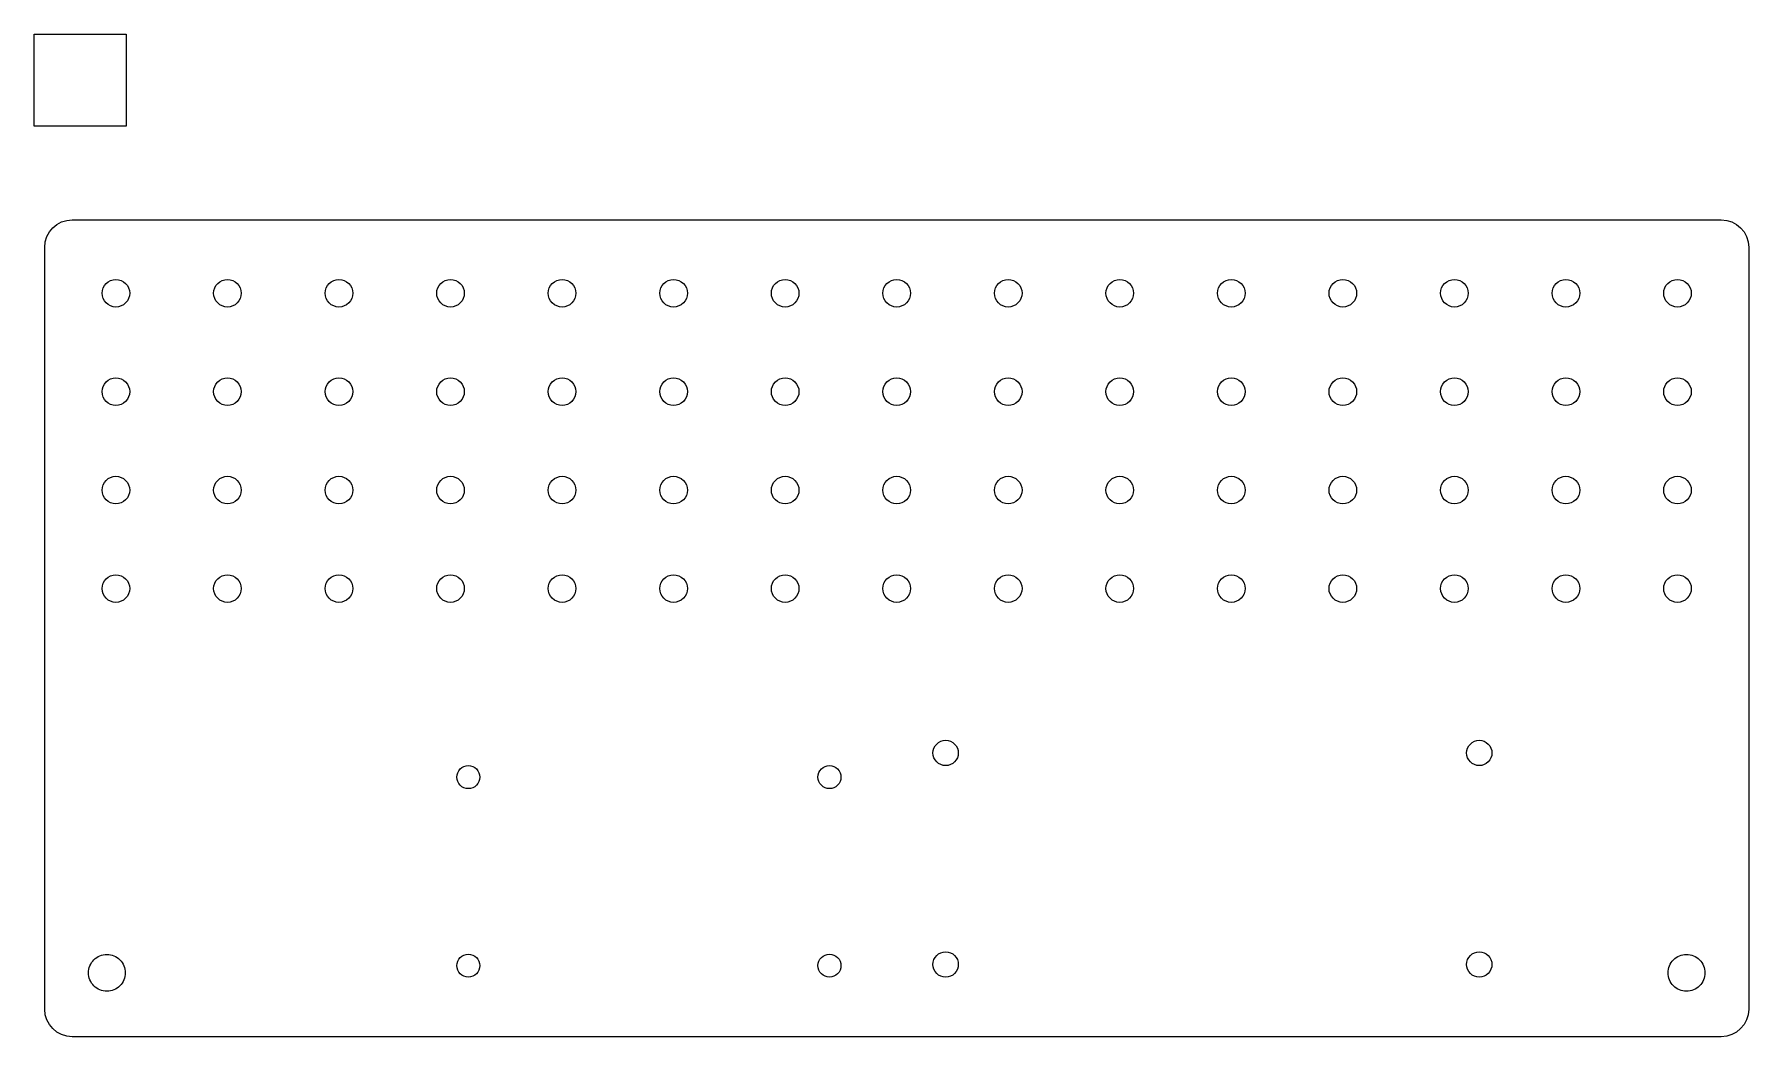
# Model space of a CAD drawing. Extents: x 4.1 to 53.4, y 43 to 71.9.
import ezdxf

# ---------------------------------------------------------------- set-up
doc = ezdxf.new("R2010")
doc.units = 0
doc.layers.add('Layer_1', color=7, linetype='CONTINUOUS')

msp = doc.modelspace()

# ---------------------------------------------------------------- linework, layer by layer
at = {"layer": 'Layer_1', "color": 7}
for points in [[(4.050251, 71.854455), (6.696085, 71.854455), (6.696085, 69.208622), (4.050251, 69.208622)], [(5.142447, 66.516323)], [(6.794123, 64.405162)], [(10.001688, 64.405162)], [(13.209256, 64.405162)], [(16.416822, 64.405162)], [(19.62439, 64.405162)], [(22.831958, 64.405162)], [(26.039524, 64.405162)], [(29.247089, 64.405162)], [(32.454659, 64.405162)], [(35.662222, 64.405162)], [(38.869792, 64.405162)], [(42.077362, 64.405162)], [(45.284922, 64.405162)], [(48.492495, 64.405162)], [(51.700057, 64.405162)], [(6.794123, 61.572703)], [(10.001688, 61.572703)], [(13.209256, 61.572703)], [(16.416822, 61.572703)], [(19.62439, 61.572703)], [(22.831958, 61.572703)], [(26.039524, 61.572703)], [(29.247089, 61.572703)], [(32.454659, 61.572703)], [(35.662222, 61.572703)], [(38.869792, 61.572703)], [(42.077362, 61.572703)], [(45.284922, 61.572703)], [(48.492495, 61.572703)], [(51.700057, 61.572703)], [(6.794123, 58.740239)], [(10.001688, 58.740239)], [(13.209256, 58.740239)], [(16.416822, 58.740239)], [(19.62439, 58.740239)], [(22.831958, 58.740239)], [(26.039524, 58.740239)], [(29.247089, 58.740239)], [(32.454659, 58.740239)], [(35.662222, 58.740239)], [(38.869792, 58.740239)], [(42.077362, 58.740239)], [(45.284922, 58.740239)], [(48.492495, 58.740239)], [(51.700057, 58.740239)], [(6.794123, 55.907781)], [(10.001688, 55.907781)], [(13.209256, 55.907781)], [(16.416822, 55.907781)], [(19.62439, 55.907781)], [(22.831958, 55.907781)], [(26.039524, 55.907781)], [(29.247089, 55.907781)], [(32.454659, 55.907781)], [(35.662222, 55.907781)], [(38.869792, 55.907781)], [(42.077362, 55.907781)], [(45.284922, 55.907781)], [(48.492495, 55.907781)], [(51.700057, 55.907781)], [(30.621978, 51.17837)], [(45.967809, 51.17837)], [(16.863748, 50.483839)], [(27.248541, 50.483839)], [(16.863748, 45.05988)], [(27.248541, 45.05988)], [(30.621978, 45.092953)], [(45.967809, 45.092953)], [(6.66754, 44.85278)], [(52.091225, 44.85278)]]:
    msp.add_lwpolyline(points, close=True, dxfattribs=at)
for points in [[(5.142447, 66.516323), (52.557984, 66.516323)], [(4.348697, 43.808616), (4.348697, 65.722573)], [(53.351734, 65.722573), (53.351734, 43.808616)], [(52.557984, 43.014866), (5.142447, 43.014866)]]:
    msp.add_lwpolyline(points, dxfattribs=at)
for points in [[(4.348697, 65.722573), (4.348697, 66.162311), (4.702709, 66.516323), (5.142447, 66.516323)], [(52.557984, 66.516323), (52.997722, 66.516323), (53.351734, 66.162311), (53.351734, 65.722573)], [(6.000373, 64.405162), (6.000373, 64.51042), (6.042186, 64.611367), (6.116615, 64.685795)], [(6.116615, 64.685795), (6.191043, 64.760224), (6.29199, 64.802037), (6.397248, 64.802037)], [(6.397248, 64.802037), (6.502505, 64.802037), (6.603452, 64.760224), (6.677881, 64.685795)], [(6.677881, 64.685795), (6.752309, 64.611367), (6.794123, 64.51042), (6.794123, 64.405162)], [(9.207938, 64.405162), (9.207938, 64.51042), (9.249751, 64.611367), (9.32418, 64.685795)], [(9.32418, 64.685795), (9.398608, 64.760224), (9.499555, 64.802037), (9.604813, 64.802037)], [(9.604813, 64.802037), (9.710071, 64.802037), (9.811017, 64.760224), (9.885446, 64.685795)], [(9.885446, 64.685795), (9.959874, 64.611367), (10.001688, 64.51042), (10.001688, 64.405162)], [(12.415506, 64.405162), (12.415506, 64.51042), (12.457319, 64.611367), (12.531748, 64.685795)], [(12.531748, 64.685795), (12.606176, 64.760224), (12.707123, 64.802037), (12.812381, 64.802037)], [(12.812381, 64.802037), (12.917639, 64.802037), (13.018585, 64.760224), (13.093014, 64.685795)], [(13.093014, 64.685795), (13.167442, 64.611367), (13.209256, 64.51042), (13.209256, 64.405162)], [(15.623072, 64.405162), (15.623072, 64.51042), (15.664886, 64.611367), (15.739314, 64.685795)], [(15.739314, 64.685795), (15.813743, 64.760224), (15.914689, 64.802037), (16.019947, 64.802037)], [(16.019947, 64.802037), (16.125205, 64.802037), (16.226152, 64.760224), (16.30058, 64.685795)], [(16.30058, 64.685795), (16.375009, 64.611367), (16.416822, 64.51042), (16.416822, 64.405162)], [(18.83064, 64.405162), (18.83064, 64.51042), (18.872453, 64.611367), (18.946882, 64.685795)], [(18.946882, 64.685795), (19.02131, 64.760224), (19.122257, 64.802037), (19.227515, 64.802037)], [(19.227515, 64.802037), (19.332772, 64.802037), (19.433719, 64.760224), (19.508148, 64.685795)], [(19.508148, 64.685795), (19.582576, 64.611367), (19.62439, 64.51042), (19.62439, 64.405162)], [(22.038208, 64.405162), (22.038208, 64.51042), (22.080021, 64.611367), (22.15445, 64.685795)], [(22.15445, 64.685795), (22.228878, 64.760224), (22.329825, 64.802037), (22.435083, 64.802037)], [(22.435083, 64.802037), (22.540341, 64.802037), (22.641287, 64.760224), (22.715716, 64.685795)], [(22.715716, 64.685795), (22.790144, 64.611367), (22.831958, 64.51042), (22.831958, 64.405162)], [(25.245774, 64.405162), (25.245774, 64.51042), (25.287588, 64.611367), (25.362016, 64.685795)], [(25.362016, 64.685795), (25.436445, 64.760224), (25.537391, 64.802037), (25.642649, 64.802037)], [(25.642649, 64.802037), (25.747907, 64.802037), (25.848854, 64.760224), (25.923282, 64.685795)], [(25.923282, 64.685795), (25.997711, 64.611367), (26.039524, 64.51042), (26.039524, 64.405162)], [(28.453339, 64.405162), (28.453339, 64.51042), (28.495153, 64.611367), (28.569581, 64.685795)], [(28.569581, 64.685795), (28.64401, 64.760224), (28.744956, 64.802037), (28.850214, 64.802037)], [(28.850214, 64.802037), (28.955472, 64.802037), (29.056419, 64.760224), (29.130847, 64.685795)], [(29.130847, 64.685795), (29.205276, 64.611367), (29.247089, 64.51042), (29.247089, 64.405162)], [(31.660909, 64.405162), (31.660909, 64.51042), (31.702723, 64.611367), (31.777151, 64.685795)], [(31.777151, 64.685795), (31.85158, 64.760224), (31.952527, 64.802037), (32.057785, 64.802037)], [(32.057785, 64.802037), (32.163042, 64.802037), (32.263989, 64.760224), (32.338418, 64.685795)], [(32.338418, 64.685795), (32.412846, 64.611367), (32.454659, 64.51042), (32.454659, 64.405162)], [(34.868472, 64.405162), (34.868472, 64.51042), (34.910285, 64.611367), (34.984714, 64.685795)], [(34.984714, 64.685795), (35.059142, 64.760224), (35.160089, 64.802037), (35.265347, 64.802037)], [(35.265347, 64.802037), (35.370605, 64.802037), (35.471551, 64.760224), (35.54598, 64.685795)], [(35.54598, 64.685795), (35.620408, 64.611367), (35.662222, 64.51042), (35.662222, 64.405162)], [(38.076042, 64.405162), (38.076042, 64.51042), (38.117855, 64.611367), (38.192284, 64.685795)], [(38.192284, 64.685795), (38.266712, 64.760224), (38.367659, 64.802037), (38.472917, 64.802037)], [(38.472917, 64.802037), (38.578175, 64.802037), (38.679121, 64.760224), (38.75355, 64.685795)], [(38.75355, 64.685795), (38.827978, 64.611367), (38.869792, 64.51042), (38.869792, 64.405162)], [(41.283612, 64.405162), (41.283612, 64.51042), (41.325426, 64.611367), (41.399854, 64.685795)], [(41.399854, 64.685795), (41.474283, 64.760224), (41.575229, 64.802037), (41.680487, 64.802037)], [(41.680487, 64.802037), (41.785745, 64.802037), (41.886692, 64.760224), (41.96112, 64.685795)], [(41.96112, 64.685795), (42.035549, 64.611367), (42.077362, 64.51042), (42.077362, 64.405162)], [(44.491172, 64.405162), (44.491172, 64.51042), (44.532985, 64.611367), (44.607414, 64.685795)], [(44.607414, 64.685795), (44.681842, 64.760224), (44.782789, 64.802037), (44.888047, 64.802037)], [(44.888047, 64.802037), (44.993305, 64.802037), (45.094251, 64.760224), (45.16868, 64.685795)], [(45.16868, 64.685795), (45.243108, 64.611367), (45.284922, 64.51042), (45.284922, 64.405162)], [(47.698745, 64.405162), (47.698745, 64.51042), (47.740558, 64.611367), (47.814987, 64.685795)], [(47.814987, 64.685795), (47.889415, 64.760224), (47.990362, 64.802037), (48.09562, 64.802037)], [(48.09562, 64.802037), (48.200877, 64.802037), (48.301824, 64.760224), (48.376253, 64.685795)], [(48.376253, 64.685795), (48.450681, 64.611367), (48.492495, 64.51042), (48.492495, 64.405162)], [(50.906307, 64.405162), (50.906307, 64.51042), (50.94812, 64.611367), (51.022549, 64.685795)], [(51.022549, 64.685795), (51.096977, 64.760224), (51.197924, 64.802037), (51.303182, 64.802037)], [(51.303182, 64.802037), (51.40844, 64.802037), (51.509386, 64.760224), (51.583815, 64.685795)], [(51.583815, 64.685795), (51.658243, 64.611367), (51.700057, 64.51042), (51.700057, 64.405162)], [(6.397248, 64.008287), (6.17806, 64.008287), (6.000373, 64.185974), (6.000373, 64.405162)], [(6.677881, 64.124529), (6.603452, 64.050101), (6.502505, 64.008287), (6.397248, 64.008287)], [(6.794123, 64.405162), (6.794123, 64.299904), (6.752309, 64.198958), (6.677881, 64.124529)], [(9.32418, 64.124529), (9.249751, 64.198958), (9.207938, 64.299904), (9.207938, 64.405162)], [(9.604813, 64.008287), (9.499555, 64.008287), (9.398608, 64.050101), (9.32418, 64.124529)], [(9.885446, 64.124529), (9.811017, 64.050101), (9.710071, 64.008287), (9.604813, 64.008287)], [(10.001688, 64.405162), (10.001688, 64.299904), (9.959874, 64.198958), (9.885446, 64.124529)], [(12.531748, 64.124529), (12.457319, 64.198958), (12.415506, 64.299904), (12.415506, 64.405162)], [(12.812381, 64.008287), (12.707123, 64.008287), (12.606176, 64.050101), (12.531748, 64.124529)], [(13.093014, 64.124529), (13.018585, 64.050101), (12.917639, 64.008287), (12.812381, 64.008287)], [(13.209256, 64.405162), (13.209256, 64.299904), (13.167442, 64.198958), (13.093014, 64.124529)], [(15.739314, 64.124529), (15.664886, 64.198958), (15.623072, 64.299904), (15.623072, 64.405162)], [(16.019947, 64.008287), (15.914689, 64.008287), (15.813743, 64.050101), (15.739314, 64.124529)], [(16.30058, 64.124529), (16.226152, 64.050101), (16.125205, 64.008287), (16.019947, 64.008287)], [(16.416822, 64.405162), (16.416822, 64.299904), (16.375009, 64.198958), (16.30058, 64.124529)], [(18.946882, 64.124529), (18.872453, 64.198958), (18.83064, 64.299904), (18.83064, 64.405162)], [(19.227515, 64.008287), (19.122257, 64.008287), (19.02131, 64.050101), (18.946882, 64.124529)], [(19.508148, 64.124529), (19.433719, 64.050101), (19.332772, 64.008287), (19.227515, 64.008287)], [(19.62439, 64.405162), (19.62439, 64.299904), (19.582576, 64.198958), (19.508148, 64.124529)], [(22.15445, 64.124529), (22.080021, 64.198958), (22.038208, 64.299904), (22.038208, 64.405162)], [(22.435083, 64.008287), (22.329825, 64.008287), (22.228878, 64.050101), (22.15445, 64.124529)], [(22.715716, 64.124529), (22.641287, 64.050101), (22.540341, 64.008287), (22.435083, 64.008287)], [(22.831958, 64.405162), (22.831958, 64.299904), (22.790144, 64.198958), (22.715716, 64.124529)], [(25.362016, 64.124529), (25.287588, 64.198958), (25.245774, 64.299904), (25.245774, 64.405162)], [(25.642649, 64.008287), (25.537391, 64.008287), (25.436445, 64.050101), (25.362016, 64.124529)], [(25.923282, 64.124529), (25.848854, 64.050101), (25.747907, 64.008287), (25.642649, 64.008287)], [(26.039524, 64.405162), (26.039524, 64.299904), (25.997711, 64.198958), (25.923282, 64.124529)], [(28.569581, 64.124529), (28.495153, 64.198958), (28.453339, 64.299904), (28.453339, 64.405162)], [(28.850214, 64.008287), (28.744956, 64.008287), (28.64401, 64.050101), (28.569581, 64.124529)], [(29.130847, 64.124529), (29.056419, 64.050101), (28.955472, 64.008287), (28.850214, 64.008287)], [(29.247089, 64.405162), (29.247089, 64.299904), (29.205276, 64.198958), (29.130847, 64.124529)], [(31.777151, 64.124529), (31.702723, 64.198958), (31.660909, 64.299904), (31.660909, 64.405162)], [(32.057785, 64.008287), (31.952527, 64.008287), (31.85158, 64.050101), (31.777151, 64.124529)], [(32.338418, 64.124529), (32.263989, 64.050101), (32.163042, 64.008287), (32.057785, 64.008287)], [(32.454659, 64.405162), (32.454659, 64.299904), (32.412846, 64.198958), (32.338418, 64.124529)], [(35.265347, 64.008287), (35.046159, 64.008287), (34.868472, 64.185974), (34.868472, 64.405162)], [(35.54598, 64.124529), (35.471551, 64.050101), (35.370605, 64.008287), (35.265347, 64.008287)], [(35.662222, 64.405162), (35.662222, 64.299904), (35.620408, 64.198958), (35.54598, 64.124529)], [(38.192284, 64.124529), (38.117855, 64.198958), (38.076042, 64.299904), (38.076042, 64.405162)], [(38.472917, 64.008287), (38.367659, 64.008287), (38.266712, 64.050101), (38.192284, 64.124529)], [(38.75355, 64.124529), (38.679121, 64.050101), (38.578175, 64.008287), (38.472917, 64.008287)], [(38.869792, 64.405162), (38.869792, 64.299904), (38.827978, 64.198958), (38.75355, 64.124529)], [(41.680487, 64.008287), (41.461299, 64.008287), (41.283612, 64.185974), (41.283612, 64.405162)], [(41.96112, 64.124529), (41.886692, 64.050101), (41.785745, 64.008287), (41.680487, 64.008287)], [(42.077362, 64.405162), (42.077362, 64.299904), (42.035549, 64.198958), (41.96112, 64.124529)], [(44.888047, 64.008287), (44.668859, 64.008287), (44.491172, 64.185974), (44.491172, 64.405162)], [(45.16868, 64.124529), (45.094251, 64.050101), (44.993305, 64.008287), (44.888047, 64.008287)], [(45.284922, 64.405162), (45.284922, 64.299904), (45.243108, 64.198958), (45.16868, 64.124529)], [(47.814987, 64.124529), (47.740558, 64.198958), (47.698745, 64.299904), (47.698745, 64.405162)], [(48.09562, 64.008287), (47.990362, 64.008287), (47.889415, 64.050101), (47.814987, 64.124529)], [(48.376253, 64.124529), (48.301824, 64.050101), (48.200877, 64.008287), (48.09562, 64.008287)], [(48.492495, 64.405162), (48.492495, 64.299904), (48.450681, 64.198958), (48.376253, 64.124529)], [(51.022549, 64.124529), (50.94812, 64.198958), (50.906307, 64.299904), (50.906307, 64.405162)], [(51.303182, 64.008287), (51.197924, 64.008287), (51.096977, 64.050101), (51.022549, 64.124529)], [(51.583815, 64.124529), (51.509386, 64.050101), (51.40844, 64.008287), (51.303182, 64.008287)], [(51.700057, 64.405162), (51.700057, 64.299904), (51.658243, 64.198958), (51.583815, 64.124529)], [(6.000373, 61.572703), (6.000373, 61.677961), (6.042186, 61.778908), (6.116615, 61.853336)], [(6.116615, 61.853336), (6.191043, 61.927765), (6.29199, 61.969578), (6.397248, 61.969578)], [(6.397248, 61.969578), (6.502505, 61.969578), (6.603452, 61.927765), (6.677881, 61.853336)], [(6.677881, 61.853336), (6.752309, 61.778908), (6.794123, 61.677961), (6.794123, 61.572703)], [(9.207938, 61.572703), (9.207938, 61.677961), (9.249751, 61.778908), (9.32418, 61.853336)], [(9.32418, 61.853336), (9.398608, 61.927765), (9.499555, 61.969578), (9.604813, 61.969578)], [(9.604813, 61.969578), (9.710071, 61.969578), (9.811017, 61.927765), (9.885446, 61.853336)], [(9.885446, 61.853336), (9.959874, 61.778908), (10.001688, 61.677961), (10.001688, 61.572703)], [(12.415506, 61.572703), (12.415506, 61.677961), (12.457319, 61.778908), (12.531748, 61.853336)], [(12.531748, 61.853336), (12.606176, 61.927765), (12.707123, 61.969578), (12.812381, 61.969578)], [(12.812381, 61.969578), (12.917639, 61.969578), (13.018585, 61.927765), (13.093014, 61.853336)], [(13.093014, 61.853336), (13.167442, 61.778908), (13.209256, 61.677961), (13.209256, 61.572703)], [(15.623072, 61.572703), (15.623072, 61.677961), (15.664886, 61.778908), (15.739314, 61.853336)], [(15.739314, 61.853336), (15.813743, 61.927765), (15.914689, 61.969578), (16.019947, 61.969578)], [(16.019947, 61.969578), (16.125205, 61.969578), (16.226152, 61.927765), (16.30058, 61.853336)], [(16.30058, 61.853336), (16.375009, 61.778908), (16.416822, 61.677961), (16.416822, 61.572703)], [(18.83064, 61.572703), (18.83064, 61.677961), (18.872453, 61.778908), (18.946882, 61.853336)], [(18.946882, 61.853336), (19.02131, 61.927765), (19.122257, 61.969578), (19.227515, 61.969578)], [(19.227515, 61.969578), (19.332772, 61.969578), (19.433719, 61.927765), (19.508148, 61.853336)], [(19.508148, 61.853336), (19.582576, 61.778908), (19.62439, 61.677961), (19.62439, 61.572703)], [(22.038208, 61.572703), (22.038208, 61.677961), (22.080021, 61.778908), (22.15445, 61.853336)], [(22.15445, 61.853336), (22.228878, 61.927765), (22.329825, 61.969578), (22.435083, 61.969578)], [(22.435083, 61.969578), (22.540341, 61.969578), (22.641287, 61.927765), (22.715716, 61.853336)], [(22.715716, 61.853336), (22.790144, 61.778908), (22.831958, 61.677961), (22.831958, 61.572703)], [(25.245774, 61.572703), (25.245774, 61.677961), (25.287588, 61.778908), (25.362016, 61.853336)], [(25.362016, 61.853336), (25.436445, 61.927765), (25.537391, 61.969578), (25.642649, 61.969578)], [(25.642649, 61.969578), (25.747907, 61.969578), (25.848854, 61.927765), (25.923282, 61.853336)], [(25.923282, 61.853336), (25.997711, 61.778908), (26.039524, 61.677961), (26.039524, 61.572703)], [(28.453339, 61.572703), (28.453339, 61.677961), (28.495153, 61.778908), (28.569581, 61.853336)], [(28.569581, 61.853336), (28.64401, 61.927765), (28.744956, 61.969578), (28.850214, 61.969578)], [(28.850214, 61.969578), (28.955472, 61.969578), (29.056419, 61.927765), (29.130847, 61.853336)], [(29.130847, 61.853336), (29.205276, 61.778908), (29.247089, 61.677961), (29.247089, 61.572703)], [(31.660909, 61.572703), (31.660909, 61.677961), (31.702723, 61.778908), (31.777151, 61.853336)], [(31.777151, 61.853336), (31.85158, 61.927765), (31.952527, 61.969578), (32.057785, 61.969578)], [(32.057785, 61.969578), (32.163042, 61.969578), (32.263989, 61.927765), (32.338418, 61.853336)], [(32.338418, 61.853336), (32.412846, 61.778908), (32.454659, 61.677961), (32.454659, 61.572703)], [(34.868472, 61.572703), (34.868472, 61.677961), (34.910285, 61.778908), (34.984714, 61.853336)], [(34.984714, 61.853336), (35.059142, 61.927765), (35.160089, 61.969578), (35.265347, 61.969578)], [(35.265347, 61.969578), (35.370605, 61.969578), (35.471551, 61.927765), (35.54598, 61.853336)], [(35.54598, 61.853336), (35.620408, 61.778908), (35.662222, 61.677961), (35.662222, 61.572703)], [(38.076042, 61.572703), (38.076042, 61.677961), (38.117855, 61.778908), (38.192284, 61.853336)], [(38.192284, 61.853336), (38.266712, 61.927765), (38.367659, 61.969578), (38.472917, 61.969578)], [(38.472917, 61.969578), (38.578175, 61.969578), (38.679121, 61.927765), (38.75355, 61.853336)], [(38.75355, 61.853336), (38.827978, 61.778908), (38.869792, 61.677961), (38.869792, 61.572703)], [(41.283612, 61.572703), (41.283612, 61.677961), (41.325426, 61.778908), (41.399854, 61.853336)], [(41.399854, 61.853336), (41.474283, 61.927765), (41.575229, 61.969578), (41.680487, 61.969578)], [(41.680487, 61.969578), (41.785745, 61.969578), (41.886692, 61.927765), (41.96112, 61.853336)], [(41.96112, 61.853336), (42.035549, 61.778908), (42.077362, 61.677961), (42.077362, 61.572703)], [(44.491172, 61.572703), (44.491172, 61.677961), (44.532985, 61.778908), (44.607414, 61.853336)], [(44.607414, 61.853336), (44.681842, 61.927765), (44.782789, 61.969578), (44.888047, 61.969578)], [(44.888047, 61.969578), (44.993305, 61.969578), (45.094251, 61.927765), (45.16868, 61.853336)], [(45.16868, 61.853336), (45.243108, 61.778908), (45.284922, 61.677961), (45.284922, 61.572703)], [(47.698745, 61.572703), (47.698745, 61.677961), (47.740558, 61.778908), (47.814987, 61.853336)], [(47.814987, 61.853336), (47.889415, 61.927765), (47.990362, 61.969578), (48.09562, 61.969578)], [(48.09562, 61.969578), (48.200877, 61.969578), (48.301824, 61.927765), (48.376253, 61.853336)], [(48.376253, 61.853336), (48.450681, 61.778908), (48.492495, 61.677961), (48.492495, 61.572703)], [(50.906307, 61.572703), (50.906307, 61.677961), (50.94812, 61.778908), (51.022549, 61.853336)], [(51.022549, 61.853336), (51.096977, 61.927765), (51.197924, 61.969578), (51.303182, 61.969578)], [(51.303182, 61.969578), (51.40844, 61.969578), (51.509386, 61.927765), (51.583815, 61.853336)], [(51.583815, 61.853336), (51.658243, 61.778908), (51.700057, 61.677961), (51.700057, 61.572703)], [(6.397248, 61.175828), (6.17806, 61.175828), (6.000373, 61.353515), (6.000373, 61.572703)], [(6.677881, 61.29207), (6.603452, 61.217642), (6.502505, 61.175828), (6.397248, 61.175828)], [(6.794123, 61.572703), (6.794123, 61.467446), (6.752309, 61.366499), (6.677881, 61.29207)], [(9.32418, 61.29207), (9.249751, 61.366499), (9.207938, 61.467446), (9.207938, 61.572703)], [(9.604813, 61.175828), (9.499555, 61.175828), (9.398608, 61.217642), (9.32418, 61.29207)], [(9.885446, 61.29207), (9.811017, 61.217642), (9.710071, 61.175828), (9.604813, 61.175828)], [(10.001688, 61.572703), (10.001688, 61.467446), (9.959874, 61.366499), (9.885446, 61.29207)], [(12.531748, 61.29207), (12.457319, 61.366499), (12.415506, 61.467446), (12.415506, 61.572703)], [(12.812381, 61.175828), (12.707123, 61.175828), (12.606176, 61.217642), (12.531748, 61.29207)], [(13.093014, 61.29207), (13.018585, 61.217642), (12.917639, 61.175828), (12.812381, 61.175828)], [(13.209256, 61.572703), (13.209256, 61.467446), (13.167442, 61.366499), (13.093014, 61.29207)], [(15.739314, 61.29207), (15.664886, 61.366499), (15.623072, 61.467446), (15.623072, 61.572703)], [(16.019947, 61.175828), (15.914689, 61.175828), (15.813743, 61.217642), (15.739314, 61.29207)], [(16.30058, 61.29207), (16.226152, 61.217642), (16.125205, 61.175828), (16.019947, 61.175828)], [(16.416822, 61.572703), (16.416822, 61.467446), (16.375009, 61.366499), (16.30058, 61.29207)], [(18.946882, 61.29207), (18.872453, 61.366499), (18.83064, 61.467446), (18.83064, 61.572703)], [(19.227515, 61.175828), (19.122257, 61.175828), (19.02131, 61.217642), (18.946882, 61.29207)], [(19.508148, 61.29207), (19.433719, 61.217642), (19.332772, 61.175828), (19.227515, 61.175828)], [(19.62439, 61.572703), (19.62439, 61.467446), (19.582576, 61.366499), (19.508148, 61.29207)], [(22.15445, 61.29207), (22.080021, 61.366499), (22.038208, 61.467446), (22.038208, 61.572703)], [(22.435083, 61.175828), (22.329825, 61.175828), (22.228878, 61.217642), (22.15445, 61.29207)], [(22.715716, 61.29207), (22.641287, 61.217642), (22.540341, 61.175828), (22.435083, 61.175828)], [(22.831958, 61.572703), (22.831958, 61.467446), (22.790144, 61.366499), (22.715716, 61.29207)], [(25.362016, 61.29207), (25.287588, 61.366499), (25.245774, 61.467446), (25.245774, 61.572703)], [(25.642649, 61.175828), (25.537391, 61.175828), (25.436445, 61.217642), (25.362016, 61.29207)], [(25.923282, 61.29207), (25.848854, 61.217642), (25.747907, 61.175828), (25.642649, 61.175828)], [(26.039524, 61.572703), (26.039524, 61.467446), (25.997711, 61.366499), (25.923282, 61.29207)], [(28.569581, 61.29207), (28.495153, 61.366499), (28.453339, 61.467446), (28.453339, 61.572703)], [(28.850214, 61.175828), (28.744956, 61.175828), (28.64401, 61.217642), (28.569581, 61.29207)], [(29.130847, 61.29207), (29.056419, 61.217642), (28.955472, 61.175828), (28.850214, 61.175828)], [(29.247089, 61.572703), (29.247089, 61.467446), (29.205276, 61.366499), (29.130847, 61.29207)], [(31.777151, 61.29207), (31.702723, 61.366499), (31.660909, 61.467446), (31.660909, 61.572703)], [(32.057785, 61.175828), (31.952527, 61.175828), (31.85158, 61.217642), (31.777151, 61.29207)], [(32.338418, 61.29207), (32.263989, 61.217642), (32.163042, 61.175828), (32.057785, 61.175828)], [(32.454659, 61.572703), (32.454659, 61.467446), (32.412846, 61.366499), (32.338418, 61.29207)], [(35.265347, 61.175828), (35.046159, 61.175828), (34.868472, 61.353515), (34.868472, 61.572703)], [(35.54598, 61.29207), (35.471551, 61.217642), (35.370605, 61.175828), (35.265347, 61.175828)], [(35.662222, 61.572703), (35.662222, 61.467446), (35.620408, 61.366499), (35.54598, 61.29207)], [(38.192284, 61.29207), (38.117855, 61.366499), (38.076042, 61.467446), (38.076042, 61.572703)], [(38.472917, 61.175828), (38.367659, 61.175828), (38.266712, 61.217642), (38.192284, 61.29207)], [(38.75355, 61.29207), (38.679121, 61.217642), (38.578175, 61.175828), (38.472917, 61.175828)], [(38.869792, 61.572703), (38.869792, 61.467446), (38.827978, 61.366499), (38.75355, 61.29207)], [(41.680487, 61.175828), (41.461299, 61.175828), (41.283612, 61.353515), (41.283612, 61.572703)], [(41.96112, 61.29207), (41.886692, 61.217642), (41.785745, 61.175828), (41.680487, 61.175828)], [(42.077362, 61.572703), (42.077362, 61.467446), (42.035549, 61.366499), (41.96112, 61.29207)], [(44.888047, 61.175828), (44.668859, 61.175828), (44.491172, 61.353515), (44.491172, 61.572703)], [(45.16868, 61.29207), (45.094251, 61.217642), (44.993305, 61.175828), (44.888047, 61.175828)], [(45.284922, 61.572703), (45.284922, 61.467446), (45.243108, 61.366499), (45.16868, 61.29207)], [(47.814987, 61.29207), (47.740558, 61.366499), (47.698745, 61.467446), (47.698745, 61.572703)], [(48.09562, 61.175828), (47.990362, 61.175828), (47.889415, 61.217642), (47.814987, 61.29207)], [(48.376253, 61.29207), (48.301824, 61.217642), (48.200877, 61.175828), (48.09562, 61.175828)], [(48.492495, 61.572703), (48.492495, 61.467446), (48.450681, 61.366499), (48.376253, 61.29207)], [(51.022549, 61.29207), (50.94812, 61.366499), (50.906307, 61.467446), (50.906307, 61.572703)], [(51.303182, 61.175828), (51.197924, 61.175828), (51.096977, 61.217642), (51.022549, 61.29207)], [(51.583815, 61.29207), (51.509386, 61.217642), (51.40844, 61.175828), (51.303182, 61.175828)], [(51.700057, 61.572703), (51.700057, 61.467446), (51.658243, 61.366499), (51.583815, 61.29207)], [(6.000373, 58.740239), (6.000373, 58.845497), (6.042186, 58.946444), (6.116615, 59.020872)], [(6.397248, 58.343364), (6.17806, 58.343364), (6.000373, 58.521051), (6.000373, 58.740239)], [(6.116615, 59.020872), (6.191043, 59.095301), (6.29199, 59.137114), (6.397248, 59.137114)], [(6.397248, 59.137114), (6.502505, 59.137114), (6.603452, 59.095301), (6.677881, 59.020872)], [(6.677881, 59.020872), (6.752309, 58.946444), (6.794123, 58.845497), (6.794123, 58.740239)], [(6.794123, 58.740239), (6.794123, 58.634981), (6.752309, 58.534035), (6.677881, 58.459606)], [(9.207938, 58.740239), (9.207938, 58.845497), (9.249751, 58.946444), (9.32418, 59.020872)], [(9.32418, 58.459606), (9.249751, 58.534035), (9.207938, 58.634981), (9.207938, 58.740239)], [(9.32418, 59.020872), (9.398608, 59.095301), (9.499555, 59.137114), (9.604813, 59.137114)], [(9.604813, 59.137114), (9.710071, 59.137114), (9.811017, 59.095301), (9.885446, 59.020872)], [(9.885446, 59.020872), (9.959874, 58.946444), (10.001688, 58.845497), (10.001688, 58.740239)], [(10.001688, 58.740239), (10.001688, 58.634981), (9.959874, 58.534035), (9.885446, 58.459606)], [(12.415506, 58.740239), (12.415506, 58.845497), (12.457319, 58.946444), (12.531748, 59.020872)], [(12.531748, 58.459606), (12.457319, 58.534035), (12.415506, 58.634981), (12.415506, 58.740239)], [(12.531748, 59.020872), (12.606176, 59.095301), (12.707123, 59.137114), (12.812381, 59.137114)], [(12.812381, 59.137114), (12.917639, 59.137114), (13.018585, 59.095301), (13.093014, 59.020872)], [(13.093014, 59.020872), (13.167442, 58.946444), (13.209256, 58.845497), (13.209256, 58.740239)], [(13.209256, 58.740239), (13.209256, 58.634981), (13.167442, 58.534035), (13.093014, 58.459606)], [(15.623072, 58.740239), (15.623072, 58.845497), (15.664886, 58.946444), (15.739314, 59.020872)], [(15.739314, 58.459606), (15.664886, 58.534035), (15.623072, 58.634981), (15.623072, 58.740239)], [(15.739314, 59.020872), (15.813743, 59.095301), (15.914689, 59.137114), (16.019947, 59.137114)], [(16.019947, 59.137114), (16.125205, 59.137114), (16.226152, 59.095301), (16.30058, 59.020872)], [(16.30058, 59.020872), (16.375009, 58.946444), (16.416822, 58.845497), (16.416822, 58.740239)], [(16.416822, 58.740239), (16.416822, 58.634981), (16.375009, 58.534035), (16.30058, 58.459606)], [(18.83064, 58.740239), (18.83064, 58.845497), (18.872453, 58.946444), (18.946882, 59.020872)], [(18.946882, 58.459606), (18.872453, 58.534035), (18.83064, 58.634981), (18.83064, 58.740239)], [(18.946882, 59.020872), (19.02131, 59.095301), (19.122257, 59.137114), (19.227515, 59.137114)], [(19.227515, 59.137114), (19.332772, 59.137114), (19.433719, 59.095301), (19.508148, 59.020872)], [(19.508148, 59.020872), (19.582576, 58.946444), (19.62439, 58.845497), (19.62439, 58.740239)], [(19.62439, 58.740239), (19.62439, 58.634981), (19.582576, 58.534035), (19.508148, 58.459606)], [(22.038208, 58.740239), (22.038208, 58.845497), (22.080021, 58.946444), (22.15445, 59.020872)], [(22.15445, 58.459606), (22.080021, 58.534035), (22.038208, 58.634981), (22.038208, 58.740239)], [(22.15445, 59.020872), (22.228878, 59.095301), (22.329825, 59.137114), (22.435083, 59.137114)], [(22.435083, 59.137114), (22.540341, 59.137114), (22.641287, 59.095301), (22.715716, 59.020872)], [(22.715716, 59.020872), (22.790144, 58.946444), (22.831958, 58.845497), (22.831958, 58.740239)], [(22.831958, 58.740239), (22.831958, 58.634981), (22.790144, 58.534035), (22.715716, 58.459606)], [(25.245774, 58.740239), (25.245774, 58.845497), (25.287588, 58.946444), (25.362016, 59.020872)], [(25.362016, 58.459606), (25.287588, 58.534035), (25.245774, 58.634981), (25.245774, 58.740239)], [(25.362016, 59.020872), (25.436445, 59.095301), (25.537391, 59.137114), (25.642649, 59.137114)], [(25.642649, 59.137114), (25.747907, 59.137114), (25.848854, 59.095301), (25.923282, 59.020872)], [(25.923282, 59.020872), (25.997711, 58.946444), (26.039524, 58.845497), (26.039524, 58.740239)], [(26.039524, 58.740239), (26.039524, 58.634981), (25.997711, 58.534035), (25.923282, 58.459606)], [(28.453339, 58.740239), (28.453339, 58.845497), (28.495153, 58.946444), (28.569581, 59.020872)], [(28.569581, 58.459606), (28.495153, 58.534035), (28.453339, 58.634981), (28.453339, 58.740239)], [(28.569581, 59.020872), (28.64401, 59.095301), (28.744956, 59.137114), (28.850214, 59.137114)], [(28.850214, 59.137114), (28.955472, 59.137114), (29.056419, 59.095301), (29.130847, 59.020872)], [(29.130847, 59.020872), (29.205276, 58.946444), (29.247089, 58.845497), (29.247089, 58.740239)], [(29.247089, 58.740239), (29.247089, 58.634981), (29.205276, 58.534035), (29.130847, 58.459606)], [(31.660909, 58.740239), (31.660909, 58.845497), (31.702723, 58.946444), (31.777151, 59.020872)], [(31.777151, 58.459606), (31.702723, 58.534035), (31.660909, 58.634981), (31.660909, 58.740239)], [(31.777151, 59.020872), (31.85158, 59.095301), (31.952527, 59.137114), (32.057785, 59.137114)], [(32.057785, 59.137114), (32.163042, 59.137114), (32.263989, 59.095301), (32.338418, 59.020872)], [(32.338418, 59.020872), (32.412846, 58.946444), (32.454659, 58.845497), (32.454659, 58.740239)], [(32.454659, 58.740239), (32.454659, 58.634981), (32.412846, 58.534035), (32.338418, 58.459606)], [(34.868472, 58.740239), (34.868472, 58.845497), (34.910285, 58.946444), (34.984714, 59.020872)], [(35.265347, 58.343364), (35.046159, 58.343364), (34.868472, 58.521051), (34.868472, 58.740239)], [(34.984714, 59.020872), (35.059142, 59.095301), (35.160089, 59.137114), (35.265347, 59.137114)], [(35.265347, 59.137114), (35.370605, 59.137114), (35.471551, 59.095301), (35.54598, 59.020872)], [(35.54598, 59.020872), (35.620408, 58.946444), (35.662222, 58.845497), (35.662222, 58.740239)], [(35.662222, 58.740239), (35.662222, 58.634981), (35.620408, 58.534035), (35.54598, 58.459606)], [(38.076042, 58.740239), (38.076042, 58.845497), (38.117855, 58.946444), (38.192284, 59.020872)], [(38.192284, 58.459606), (38.117855, 58.534035), (38.076042, 58.634981), (38.076042, 58.740239)], [(38.192284, 59.020872), (38.266712, 59.095301), (38.367659, 59.137114), (38.472917, 59.137114)], [(38.472917, 59.137114), (38.578175, 59.137114), (38.679121, 59.095301), (38.75355, 59.020872)], [(38.75355, 59.020872), (38.827978, 58.946444), (38.869792, 58.845497), (38.869792, 58.740239)], [(38.869792, 58.740239), (38.869792, 58.634981), (38.827978, 58.534035), (38.75355, 58.459606)], [(41.283612, 58.740239), (41.283612, 58.845497), (41.325426, 58.946444), (41.399854, 59.020872)], [(41.680487, 58.343364), (41.461299, 58.343364), (41.283612, 58.521051), (41.283612, 58.740239)], [(41.399854, 59.020872), (41.474283, 59.095301), (41.575229, 59.137114), (41.680487, 59.137114)], [(41.680487, 59.137114), (41.785745, 59.137114), (41.886692, 59.095301), (41.96112, 59.020872)], [(41.96112, 59.020872), (42.035549, 58.946444), (42.077362, 58.845497), (42.077362, 58.740239)], [(42.077362, 58.740239), (42.077362, 58.634981), (42.035549, 58.534035), (41.96112, 58.459606)], [(44.491172, 58.740239), (44.491172, 58.845497), (44.532985, 58.946444), (44.607414, 59.020872)], [(44.888047, 58.343364), (44.668859, 58.343364), (44.491172, 58.521051), (44.491172, 58.740239)], [(44.607414, 59.020872), (44.681842, 59.095301), (44.782789, 59.137114), (44.888047, 59.137114)], [(44.888047, 59.137114), (44.993305, 59.137114), (45.094251, 59.095301), (45.16868, 59.020872)], [(45.16868, 59.020872), (45.243108, 58.946444), (45.284922, 58.845497), (45.284922, 58.740239)], [(45.284922, 58.740239), (45.284922, 58.634981), (45.243108, 58.534035), (45.16868, 58.459606)], [(47.698745, 58.740239), (47.698745, 58.845497), (47.740558, 58.946444), (47.814987, 59.020872)], [(47.814987, 58.459606), (47.740558, 58.534035), (47.698745, 58.634981), (47.698745, 58.740239)], [(47.814987, 59.020872), (47.889415, 59.095301), (47.990362, 59.137114), (48.09562, 59.137114)], [(48.09562, 59.137114), (48.200877, 59.137114), (48.301824, 59.095301), (48.376253, 59.020872)], [(48.376253, 59.020872), (48.450681, 58.946444), (48.492495, 58.845497), (48.492495, 58.740239)], [(48.492495, 58.740239), (48.492495, 58.634981), (48.450681, 58.534035), (48.376253, 58.459606)], [(50.906307, 58.740239), (50.906307, 58.845497), (50.94812, 58.946444), (51.022549, 59.020872)], [(51.022549, 58.459606), (50.94812, 58.534035), (50.906307, 58.634981), (50.906307, 58.740239)], [(51.022549, 59.020872), (51.096977, 59.095301), (51.197924, 59.137114), (51.303182, 59.137114)], [(51.303182, 59.137114), (51.40844, 59.137114), (51.509386, 59.095301), (51.583815, 59.020872)], [(51.583815, 59.020872), (51.658243, 58.946444), (51.700057, 58.845497), (51.700057, 58.740239)], [(51.700057, 58.740239), (51.700057, 58.634981), (51.658243, 58.534035), (51.583815, 58.459606)], [(6.677881, 58.459606), (6.603452, 58.385178), (6.502505, 58.343364), (6.397248, 58.343364)], [(9.604813, 58.343364), (9.499555, 58.343364), (9.398608, 58.385178), (9.32418, 58.459606)], [(9.885446, 58.459606), (9.811017, 58.385178), (9.710071, 58.343364), (9.604813, 58.343364)], [(12.812381, 58.343364), (12.707123, 58.343364), (12.606176, 58.385178), (12.531748, 58.459606)], [(13.093014, 58.459606), (13.018585, 58.385178), (12.917639, 58.343364), (12.812381, 58.343364)], [(16.019947, 58.343364), (15.914689, 58.343364), (15.813743, 58.385178), (15.739314, 58.459606)], [(16.30058, 58.459606), (16.226152, 58.385178), (16.125205, 58.343364), (16.019947, 58.343364)], [(19.227515, 58.343364), (19.122257, 58.343364), (19.02131, 58.385178), (18.946882, 58.459606)], [(19.508148, 58.459606), (19.433719, 58.385178), (19.332772, 58.343364), (19.227515, 58.343364)], [(22.435083, 58.343364), (22.329825, 58.343364), (22.228878, 58.385178), (22.15445, 58.459606)], [(22.715716, 58.459606), (22.641287, 58.385178), (22.540341, 58.343364), (22.435083, 58.343364)], [(25.642649, 58.343364), (25.537391, 58.343364), (25.436445, 58.385178), (25.362016, 58.459606)], [(25.923282, 58.459606), (25.848854, 58.385178), (25.747907, 58.343364), (25.642649, 58.343364)], [(28.850214, 58.343364), (28.744956, 58.343364), (28.64401, 58.385178), (28.569581, 58.459606)], [(29.130847, 58.459606), (29.056419, 58.385178), (28.955472, 58.343364), (28.850214, 58.343364)], [(32.057785, 58.343364), (31.952527, 58.343364), (31.85158, 58.385178), (31.777151, 58.459606)], [(32.338418, 58.459606), (32.263989, 58.385178), (32.163042, 58.343364), (32.057785, 58.343364)], [(35.54598, 58.459606), (35.471551, 58.385178), (35.370605, 58.343364), (35.265347, 58.343364)], [(38.472917, 58.343364), (38.367659, 58.343364), (38.266712, 58.385178), (38.192284, 58.459606)], [(38.75355, 58.459606), (38.679121, 58.385178), (38.578175, 58.343364), (38.472917, 58.343364)], [(41.96112, 58.459606), (41.886692, 58.385178), (41.785745, 58.343364), (41.680487, 58.343364)], [(45.16868, 58.459606), (45.094251, 58.385178), (44.993305, 58.343364), (44.888047, 58.343364)], [(48.09562, 58.343364), (47.990362, 58.343364), (47.889415, 58.385178), (47.814987, 58.459606)], [(48.376253, 58.459606), (48.301824, 58.385178), (48.200877, 58.343364), (48.09562, 58.343364)], [(51.303182, 58.343364), (51.197924, 58.343364), (51.096977, 58.385178), (51.022549, 58.459606)], [(51.583815, 58.459606), (51.509386, 58.385178), (51.40844, 58.343364), (51.303182, 58.343364)], [(6.116615, 56.188414), (6.191043, 56.262843), (6.29199, 56.304656), (6.397248, 56.304656)], [(6.397248, 56.304656), (6.502505, 56.304656), (6.603452, 56.262843), (6.677881, 56.188414)], [(9.32418, 56.188414), (9.398608, 56.262843), (9.499555, 56.304656), (9.604813, 56.304656)], [(9.604813, 56.304656), (9.710071, 56.304656), (9.811017, 56.262843), (9.885446, 56.188414)], [(12.531748, 56.188414), (12.606176, 56.262843), (12.707123, 56.304656), (12.812381, 56.304656)], [(12.812381, 56.304656), (12.917639, 56.304656), (13.018585, 56.262843), (13.093014, 56.188414)], [(15.739314, 56.188414), (15.813743, 56.262843), (15.914689, 56.304656), (16.019947, 56.304656)], [(16.019947, 56.304656), (16.125205, 56.304656), (16.226152, 56.262843), (16.30058, 56.188414)], [(18.946882, 56.188414), (19.02131, 56.262843), (19.122257, 56.304656), (19.227515, 56.304656)], [(19.227515, 56.304656), (19.332772, 56.304656), (19.433719, 56.262843), (19.508148, 56.188414)], [(22.15445, 56.188414), (22.228878, 56.262843), (22.329825, 56.304656), (22.435083, 56.304656)], [(22.435083, 56.304656), (22.540341, 56.304656), (22.641287, 56.262843), (22.715716, 56.188414)], [(25.362016, 56.188414), (25.436445, 56.262843), (25.537391, 56.304656), (25.642649, 56.304656)], [(25.642649, 56.304656), (25.747907, 56.304656), (25.848854, 56.262843), (25.923282, 56.188414)], [(28.569581, 56.188414), (28.64401, 56.262843), (28.744956, 56.304656), (28.850214, 56.304656)], [(28.850214, 56.304656), (28.955472, 56.304656), (29.056419, 56.262843), (29.130847, 56.188414)], [(31.777151, 56.188414), (31.85158, 56.262843), (31.952527, 56.304656), (32.057785, 56.304656)], [(32.057785, 56.304656), (32.163042, 56.304656), (32.263989, 56.262843), (32.338418, 56.188414)], [(34.984714, 56.188414), (35.059142, 56.262843), (35.160089, 56.304656), (35.265347, 56.304656)], [(35.265347, 56.304656), (35.370605, 56.304656), (35.471551, 56.262843), (35.54598, 56.188414)], [(38.192284, 56.188414), (38.266712, 56.262843), (38.367659, 56.304656), (38.472917, 56.304656)], [(38.472917, 56.304656), (38.578175, 56.304656), (38.679121, 56.262843), (38.75355, 56.188414)], [(41.399854, 56.188414), (41.474283, 56.262843), (41.575229, 56.304656), (41.680487, 56.304656)], [(41.680487, 56.304656), (41.785745, 56.304656), (41.886692, 56.262843), (41.96112, 56.188414)], [(44.607414, 56.188414), (44.681842, 56.262843), (44.782789, 56.304656), (44.888047, 56.304656)], [(44.888047, 56.304656), (44.993305, 56.304656), (45.094251, 56.262843), (45.16868, 56.188414)], [(47.814987, 56.188414), (47.889415, 56.262843), (47.990362, 56.304656), (48.09562, 56.304656)], [(48.09562, 56.304656), (48.200877, 56.304656), (48.301824, 56.262843), (48.376253, 56.188414)], [(51.022549, 56.188414), (51.096977, 56.262843), (51.197924, 56.304656), (51.303182, 56.304656)], [(51.303182, 56.304656), (51.40844, 56.304656), (51.509386, 56.262843), (51.583815, 56.188414)], [(6.000373, 55.907781), (6.000373, 56.013039), (6.042186, 56.113986), (6.116615, 56.188414)], [(6.397248, 55.510906), (6.17806, 55.510906), (6.000373, 55.688593), (6.000373, 55.907781)], [(6.677881, 56.188414), (6.752309, 56.113986), (6.794123, 56.013039), (6.794123, 55.907781)], [(6.794123, 55.907781), (6.794123, 55.802523), (6.752309, 55.701577), (6.677881, 55.627148)], [(9.207938, 55.907781), (9.207938, 56.013039), (9.249751, 56.113986), (9.32418, 56.188414)], [(9.32418, 55.627148), (9.249751, 55.701577), (9.207938, 55.802523), (9.207938, 55.907781)], [(9.885446, 56.188414), (9.959874, 56.113986), (10.001688, 56.013039), (10.001688, 55.907781)], [(10.001688, 55.907781), (10.001688, 55.802523), (9.959874, 55.701577), (9.885446, 55.627148)], [(12.415506, 55.907781), (12.415506, 56.013039), (12.457319, 56.113986), (12.531748, 56.188414)], [(12.531748, 55.627148), (12.457319, 55.701577), (12.415506, 55.802523), (12.415506, 55.907781)], [(13.093014, 56.188414), (13.167442, 56.113986), (13.209256, 56.013039), (13.209256, 55.907781)], [(13.209256, 55.907781), (13.209256, 55.802523), (13.167442, 55.701577), (13.093014, 55.627148)], [(15.623072, 55.907781), (15.623072, 56.013039), (15.664886, 56.113986), (15.739314, 56.188414)], [(15.739314, 55.627148), (15.664886, 55.701577), (15.623072, 55.802523), (15.623072, 55.907781)], [(16.30058, 56.188414), (16.375009, 56.113986), (16.416822, 56.013039), (16.416822, 55.907781)], [(16.416822, 55.907781), (16.416822, 55.802523), (16.375009, 55.701577), (16.30058, 55.627148)], [(18.83064, 55.907781), (18.83064, 56.013039), (18.872453, 56.113986), (18.946882, 56.188414)], [(18.946882, 55.627148), (18.872453, 55.701577), (18.83064, 55.802523), (18.83064, 55.907781)], [(19.508148, 56.188414), (19.582576, 56.113986), (19.62439, 56.013039), (19.62439, 55.907781)], [(19.62439, 55.907781), (19.62439, 55.802523), (19.582576, 55.701577), (19.508148, 55.627148)], [(22.038208, 55.907781), (22.038208, 56.013039), (22.080021, 56.113986), (22.15445, 56.188414)], [(22.15445, 55.627148), (22.080021, 55.701577), (22.038208, 55.802523), (22.038208, 55.907781)], [(22.715716, 56.188414), (22.790144, 56.113986), (22.831958, 56.013039), (22.831958, 55.907781)], [(22.831958, 55.907781), (22.831958, 55.802523), (22.790144, 55.701577), (22.715716, 55.627148)], [(25.245774, 55.907781), (25.245774, 56.013039), (25.287588, 56.113986), (25.362016, 56.188414)], [(25.362016, 55.627148), (25.287588, 55.701577), (25.245774, 55.802523), (25.245774, 55.907781)], [(25.923282, 56.188414), (25.997711, 56.113986), (26.039524, 56.013039), (26.039524, 55.907781)], [(26.039524, 55.907781), (26.039524, 55.802523), (25.997711, 55.701577), (25.923282, 55.627148)], [(28.453339, 55.907781), (28.453339, 56.013039), (28.495153, 56.113986), (28.569581, 56.188414)], [(28.569581, 55.627148), (28.495153, 55.701577), (28.453339, 55.802523), (28.453339, 55.907781)], [(29.130847, 56.188414), (29.205276, 56.113986), (29.247089, 56.013039), (29.247089, 55.907781)], [(29.247089, 55.907781), (29.247089, 55.802523), (29.205276, 55.701577), (29.130847, 55.627148)], [(31.660909, 55.907781), (31.660909, 56.013039), (31.702723, 56.113986), (31.777151, 56.188414)], [(31.777151, 55.627148), (31.702723, 55.701577), (31.660909, 55.802523), (31.660909, 55.907781)], [(32.338418, 56.188414), (32.412846, 56.113986), (32.454659, 56.013039), (32.454659, 55.907781)], [(32.454659, 55.907781), (32.454659, 55.802523), (32.412846, 55.701577), (32.338418, 55.627148)], [(34.868472, 55.907781), (34.868472, 56.013039), (34.910285, 56.113986), (34.984714, 56.188414)], [(35.265347, 55.510906), (35.046159, 55.510906), (34.868472, 55.688593), (34.868472, 55.907781)], [(35.54598, 56.188414), (35.620408, 56.113986), (35.662222, 56.013039), (35.662222, 55.907781)], [(35.662222, 55.907781), (35.662222, 55.802523), (35.620408, 55.701577), (35.54598, 55.627148)], [(38.076042, 55.907781), (38.076042, 56.013039), (38.117855, 56.113986), (38.192284, 56.188414)], [(38.192284, 55.627148), (38.117855, 55.701577), (38.076042, 55.802523), (38.076042, 55.907781)], [(38.75355, 56.188414), (38.827978, 56.113986), (38.869792, 56.013039), (38.869792, 55.907781)], [(38.869792, 55.907781), (38.869792, 55.802523), (38.827978, 55.701577), (38.75355, 55.627148)], [(41.283612, 55.907781), (41.283612, 56.013039), (41.325426, 56.113986), (41.399854, 56.188414)], [(41.680487, 55.510906), (41.461299, 55.510906), (41.283612, 55.688593), (41.283612, 55.907781)], [(41.96112, 56.188414), (42.035549, 56.113986), (42.077362, 56.013039), (42.077362, 55.907781)], [(42.077362, 55.907781), (42.077362, 55.802523), (42.035549, 55.701577), (41.96112, 55.627148)], [(44.491172, 55.907781), (44.491172, 56.013039), (44.532985, 56.113986), (44.607414, 56.188414)], [(44.888047, 55.510906), (44.668859, 55.510906), (44.491172, 55.688593), (44.491172, 55.907781)], [(45.16868, 56.188414), (45.243108, 56.113986), (45.284922, 56.013039), (45.284922, 55.907781)], [(45.284922, 55.907781), (45.284922, 55.802523), (45.243108, 55.701577), (45.16868, 55.627148)], [(47.698745, 55.907781), (47.698745, 56.013039), (47.740558, 56.113986), (47.814987, 56.188414)], [(47.814987, 55.627148), (47.740558, 55.701577), (47.698745, 55.802523), (47.698745, 55.907781)], [(48.376253, 56.188414), (48.450681, 56.113986), (48.492495, 56.013039), (48.492495, 55.907781)], [(48.492495, 55.907781), (48.492495, 55.802523), (48.450681, 55.701577), (48.376253, 55.627148)], [(50.906307, 55.907781), (50.906307, 56.013039), (50.94812, 56.113986), (51.022549, 56.188414)], [(51.022549, 55.627148), (50.94812, 55.701577), (50.906307, 55.802523), (50.906307, 55.907781)], [(51.583815, 56.188414), (51.658243, 56.113986), (51.700057, 56.013039), (51.700057, 55.907781)], [(51.700057, 55.907781), (51.700057, 55.802523), (51.658243, 55.701577), (51.583815, 55.627148)], [(6.677881, 55.627148), (6.603452, 55.55272), (6.502505, 55.510906), (6.397248, 55.510906)], [(9.604813, 55.510906), (9.499555, 55.510906), (9.398608, 55.55272), (9.32418, 55.627148)], [(9.885446, 55.627148), (9.811017, 55.55272), (9.710071, 55.510906), (9.604813, 55.510906)], [(12.812381, 55.510906), (12.707123, 55.510906), (12.606176, 55.55272), (12.531748, 55.627148)], [(13.093014, 55.627148), (13.018585, 55.55272), (12.917639, 55.510906), (12.812381, 55.510906)], [(16.019947, 55.510906), (15.914689, 55.510906), (15.813743, 55.55272), (15.739314, 55.627148)], [(16.30058, 55.627148), (16.226152, 55.55272), (16.125205, 55.510906), (16.019947, 55.510906)], [(19.227515, 55.510906), (19.122257, 55.510906), (19.02131, 55.55272), (18.946882, 55.627148)], [(19.508148, 55.627148), (19.433719, 55.55272), (19.332772, 55.510906), (19.227515, 55.510906)], [(22.435083, 55.510906), (22.329825, 55.510906), (22.228878, 55.55272), (22.15445, 55.627148)], [(22.715716, 55.627148), (22.641287, 55.55272), (22.540341, 55.510906), (22.435083, 55.510906)], [(25.642649, 55.510906), (25.537391, 55.510906), (25.436445, 55.55272), (25.362016, 55.627148)], [(25.923282, 55.627148), (25.848854, 55.55272), (25.747907, 55.510906), (25.642649, 55.510906)], [(28.850214, 55.510906), (28.744956, 55.510906), (28.64401, 55.55272), (28.569581, 55.627148)], [(29.130847, 55.627148), (29.056419, 55.55272), (28.955472, 55.510906), (28.850214, 55.510906)], [(32.057785, 55.510906), (31.952527, 55.510906), (31.85158, 55.55272), (31.777151, 55.627148)], [(32.338418, 55.627148), (32.263989, 55.55272), (32.163042, 55.510906), (32.057785, 55.510906)], [(35.54598, 55.627148), (35.471551, 55.55272), (35.370605, 55.510906), (35.265347, 55.510906)], [(38.472917, 55.510906), (38.367659, 55.510906), (38.266712, 55.55272), (38.192284, 55.627148)], [(38.75355, 55.627148), (38.679121, 55.55272), (38.578175, 55.510906), (38.472917, 55.510906)], [(41.96112, 55.627148), (41.886692, 55.55272), (41.785745, 55.510906), (41.680487, 55.510906)], [(45.16868, 55.627148), (45.094251, 55.55272), (44.993305, 55.510906), (44.888047, 55.510906)], [(48.09562, 55.510906), (47.990362, 55.510906), (47.889415, 55.55272), (47.814987, 55.627148)], [(48.376253, 55.627148), (48.301824, 55.55272), (48.200877, 55.510906), (48.09562, 55.510906)], [(51.303182, 55.510906), (51.197924, 55.510906), (51.096977, 55.55272), (51.022549, 55.627148)], [(51.583815, 55.627148), (51.509386, 55.55272), (51.40844, 55.510906), (51.303182, 55.510906)], [(29.894374, 51.17837), (29.894374, 51.274856), (29.932703, 51.367391), (30.000929, 51.435617)], [(30.000929, 51.435617), (30.069155, 51.503843), (30.16169, 51.542172), (30.258176, 51.542172)], [(30.258176, 51.542172), (30.354662, 51.542172), (30.447197, 51.503843), (30.515423, 51.435617)], [(30.515423, 51.435617), (30.583649, 51.367391), (30.621978, 51.274856), (30.621978, 51.17837)], [(45.240205, 51.17837), (45.240205, 51.274856), (45.278534, 51.367391), (45.34676, 51.435617)], [(45.34676, 51.435617), (45.414986, 51.503843), (45.50752, 51.542172), (45.604007, 51.542172)], [(45.604007, 51.542172), (45.700493, 51.542172), (45.793027, 51.503843), (45.861254, 51.435617)], [(45.861254, 51.435617), (45.92948, 51.367391), (45.967809, 51.274856), (45.967809, 51.17837)], [(16.299158, 50.7177), (16.361182, 50.779723), (16.445304, 50.814568), (16.533019, 50.814568)], [(16.533019, 50.814568), (16.620734, 50.814568), (16.704856, 50.779723), (16.76688, 50.7177)], [(26.587082, 50.483839), (26.587082, 50.666495), (26.735155, 50.814568), (26.917811, 50.814568)], [(26.917811, 50.814568), (27.005526, 50.814568), (27.089648, 50.779723), (27.151672, 50.7177)], [(30.000929, 50.921123), (29.932703, 50.989349), (29.894374, 51.081884), (29.894374, 51.17837)], [(30.258176, 50.814568), (30.16169, 50.814568), (30.069155, 50.852897), (30.000929, 50.921123)], [(30.515423, 50.921123), (30.447197, 50.852897), (30.354662, 50.814568), (30.258176, 50.814568)], [(30.621978, 51.17837), (30.621978, 51.081884), (30.583649, 50.989349), (30.515423, 50.921123)], [(45.34676, 50.921123), (45.278534, 50.989349), (45.240205, 51.081884), (45.240205, 51.17837)], [(45.604007, 50.814568), (45.50752, 50.814568), (45.414986, 50.852897), (45.34676, 50.921123)], [(45.861254, 50.921123), (45.793027, 50.852897), (45.700493, 50.814568), (45.604007, 50.814568)], [(45.967809, 51.17837), (45.967809, 51.081884), (45.92948, 50.989349), (45.861254, 50.921123)], [(16.20229, 50.483839), (16.20229, 50.571554), (16.237134, 50.655676), (16.299158, 50.7177)], [(16.299158, 50.249978), (16.237134, 50.312002), (16.20229, 50.396124), (16.20229, 50.483839)], [(16.76688, 50.7177), (16.828903, 50.655676), (16.863748, 50.571554), (16.863748, 50.483839)], [(16.863748, 50.483839), (16.863748, 50.396124), (16.828903, 50.312002), (16.76688, 50.249978)], [(26.683951, 50.249978), (26.621927, 50.312002), (26.587082, 50.396124), (26.587082, 50.483839)], [(27.151672, 50.7177), (27.213696, 50.655676), (27.248541, 50.571554), (27.248541, 50.483839)], [(27.248541, 50.483839), (27.248541, 50.396124), (27.213696, 50.312002), (27.151672, 50.249978)], [(16.533019, 50.15311), (16.445304, 50.15311), (16.361182, 50.187954), (16.299158, 50.249978)], [(16.76688, 50.249978), (16.704856, 50.187954), (16.620734, 50.15311), (16.533019, 50.15311)], [(26.917811, 50.15311), (26.830097, 50.15311), (26.745974, 50.187954), (26.683951, 50.249978)], [(27.151672, 50.249978), (27.089648, 50.187954), (27.005526, 50.15311), (26.917811, 50.15311)], [(5.764196, 45.226958), (5.863434, 45.326196), (5.998029, 45.381947), (6.138373, 45.381947)], [(6.138373, 45.381947), (6.278717, 45.381947), (6.413312, 45.326196), (6.51255, 45.226958)], [(16.299158, 45.293741), (16.361182, 45.355765), (16.445304, 45.39061), (16.533019, 45.39061)], [(16.533019, 45.39061), (16.620734, 45.39061), (16.704856, 45.355765), (16.76688, 45.293741)], [(26.587082, 45.05988), (26.587082, 45.242537), (26.735155, 45.39061), (26.917811, 45.39061)], [(26.917811, 45.39061), (27.005526, 45.39061), (27.089648, 45.355765), (27.151672, 45.293741)], [(30.000929, 45.3502), (30.069155, 45.418426), (30.16169, 45.456755), (30.258176, 45.456755)], [(30.258176, 45.456755), (30.354662, 45.456755), (30.447197, 45.418426), (30.515423, 45.3502)], [(45.34676, 45.3502), (45.414986, 45.418426), (45.50752, 45.456755), (45.604007, 45.456755)], [(45.604007, 45.456755), (45.700493, 45.456755), (45.793027, 45.418426), (45.861254, 45.3502)], [(51.187881, 45.226958), (51.287119, 45.326196), (51.421714, 45.381947), (51.562058, 45.381947)], [(51.562058, 45.381947), (51.702402, 45.381947), (51.836998, 45.326196), (51.936236, 45.226958)], [(5.609206, 44.85278), (5.609206, 44.993124), (5.664958, 45.12772), (5.764196, 45.226958)], [(6.51255, 45.226958), (6.611788, 45.12772), (6.66754, 44.993124), (6.66754, 44.85278)], [(16.20229, 45.05988), (16.20229, 45.147595), (16.237134, 45.231718), (16.299158, 45.293741)], [(16.299158, 44.82602), (16.237134, 44.888043), (16.20229, 44.972166), (16.20229, 45.05988)], [(16.76688, 45.293741), (16.828903, 45.231718), (16.863748, 45.147595), (16.863748, 45.05988)], [(16.863748, 45.05988), (16.863748, 44.972166), (16.828903, 44.888043), (16.76688, 44.82602)], [(26.683951, 44.82602), (26.621927, 44.888043), (26.587082, 44.972166), (26.587082, 45.05988)], [(27.151672, 45.293741), (27.213696, 45.231718), (27.248541, 45.147595), (27.248541, 45.05988)], [(27.248541, 45.05988), (27.248541, 44.972166), (27.213696, 44.888043), (27.151672, 44.82602)], [(29.894374, 45.092953), (29.894374, 45.18944), (29.932703, 45.281974), (30.000929, 45.3502)], [(30.000929, 44.835706), (29.932703, 44.903933), (29.894374, 44.996467), (29.894374, 45.092953)], [(30.515423, 45.3502), (30.583649, 45.281974), (30.621978, 45.18944), (30.621978, 45.092953)], [(30.621978, 45.092953), (30.621978, 44.996467), (30.583649, 44.903933), (30.515423, 44.835706)], [(45.240205, 45.092953), (45.240205, 45.18944), (45.278534, 45.281974), (45.34676, 45.3502)], [(45.34676, 44.835706), (45.278534, 44.903933), (45.240205, 44.996467), (45.240205, 45.092953)], [(45.861254, 45.3502), (45.92948, 45.281974), (45.967809, 45.18944), (45.967809, 45.092953)], [(45.967809, 45.092953), (45.967809, 44.996467), (45.92948, 44.903933), (45.861254, 44.835706)], [(51.032892, 44.85278), (51.032892, 44.993124), (51.088643, 45.12772), (51.187881, 45.226958)], [(51.936236, 45.226958), (52.035474, 45.12772), (52.091225, 44.993124), (52.091225, 44.85278)], [(5.764196, 44.478603), (5.664958, 44.577841), (5.609206, 44.712437), (5.609206, 44.85278)], [(6.138373, 44.323614), (5.998029, 44.323614), (5.863434, 44.379365), (5.764196, 44.478603)], [(6.51255, 44.478603), (6.413312, 44.379365), (6.278717, 44.323614), (6.138373, 44.323614)], [(6.66754, 44.85278), (6.66754, 44.712437), (6.611788, 44.577841), (6.51255, 44.478603)], [(16.533019, 44.729151), (16.445304, 44.729151), (16.361182, 44.763996), (16.299158, 44.82602)], [(16.76688, 44.82602), (16.704856, 44.763996), (16.620734, 44.729151), (16.533019, 44.729151)], [(26.917811, 44.729151), (26.830097, 44.729151), (26.745974, 44.763996), (26.683951, 44.82602)], [(27.151672, 44.82602), (27.089648, 44.763996), (27.005526, 44.729151), (26.917811, 44.729151)], [(30.258176, 44.729151), (30.16169, 44.729151), (30.069155, 44.76748), (30.000929, 44.835706)], [(30.515423, 44.835706), (30.447197, 44.76748), (30.354662, 44.729151), (30.258176, 44.729151)], [(45.604007, 44.729151), (45.50752, 44.729151), (45.414986, 44.76748), (45.34676, 44.835706)], [(45.861254, 44.835706), (45.793027, 44.76748), (45.700493, 44.729151), (45.604007, 44.729151)], [(51.187881, 44.478603), (51.088643, 44.577841), (51.032892, 44.712437), (51.032892, 44.85278)], [(51.562058, 44.323614), (51.421714, 44.323614), (51.287119, 44.379365), (51.187881, 44.478603)], [(51.936236, 44.478603), (51.836998, 44.379365), (51.702402, 44.323614), (51.562058, 44.323614)], [(52.091225, 44.85278), (52.091225, 44.712437), (52.035474, 44.577841), (51.936236, 44.478603)], [(5.142447, 43.014866), (4.702709, 43.014866), (4.348697, 43.368878), (4.348697, 43.808616)], [(53.351734, 43.808616), (53.351734, 43.368878), (52.997722, 43.014866), (52.557984, 43.014866)]]:
    msp.add_open_spline(points, degree=3, dxfattribs=at)

doc.saveas('drawing.dxf')
